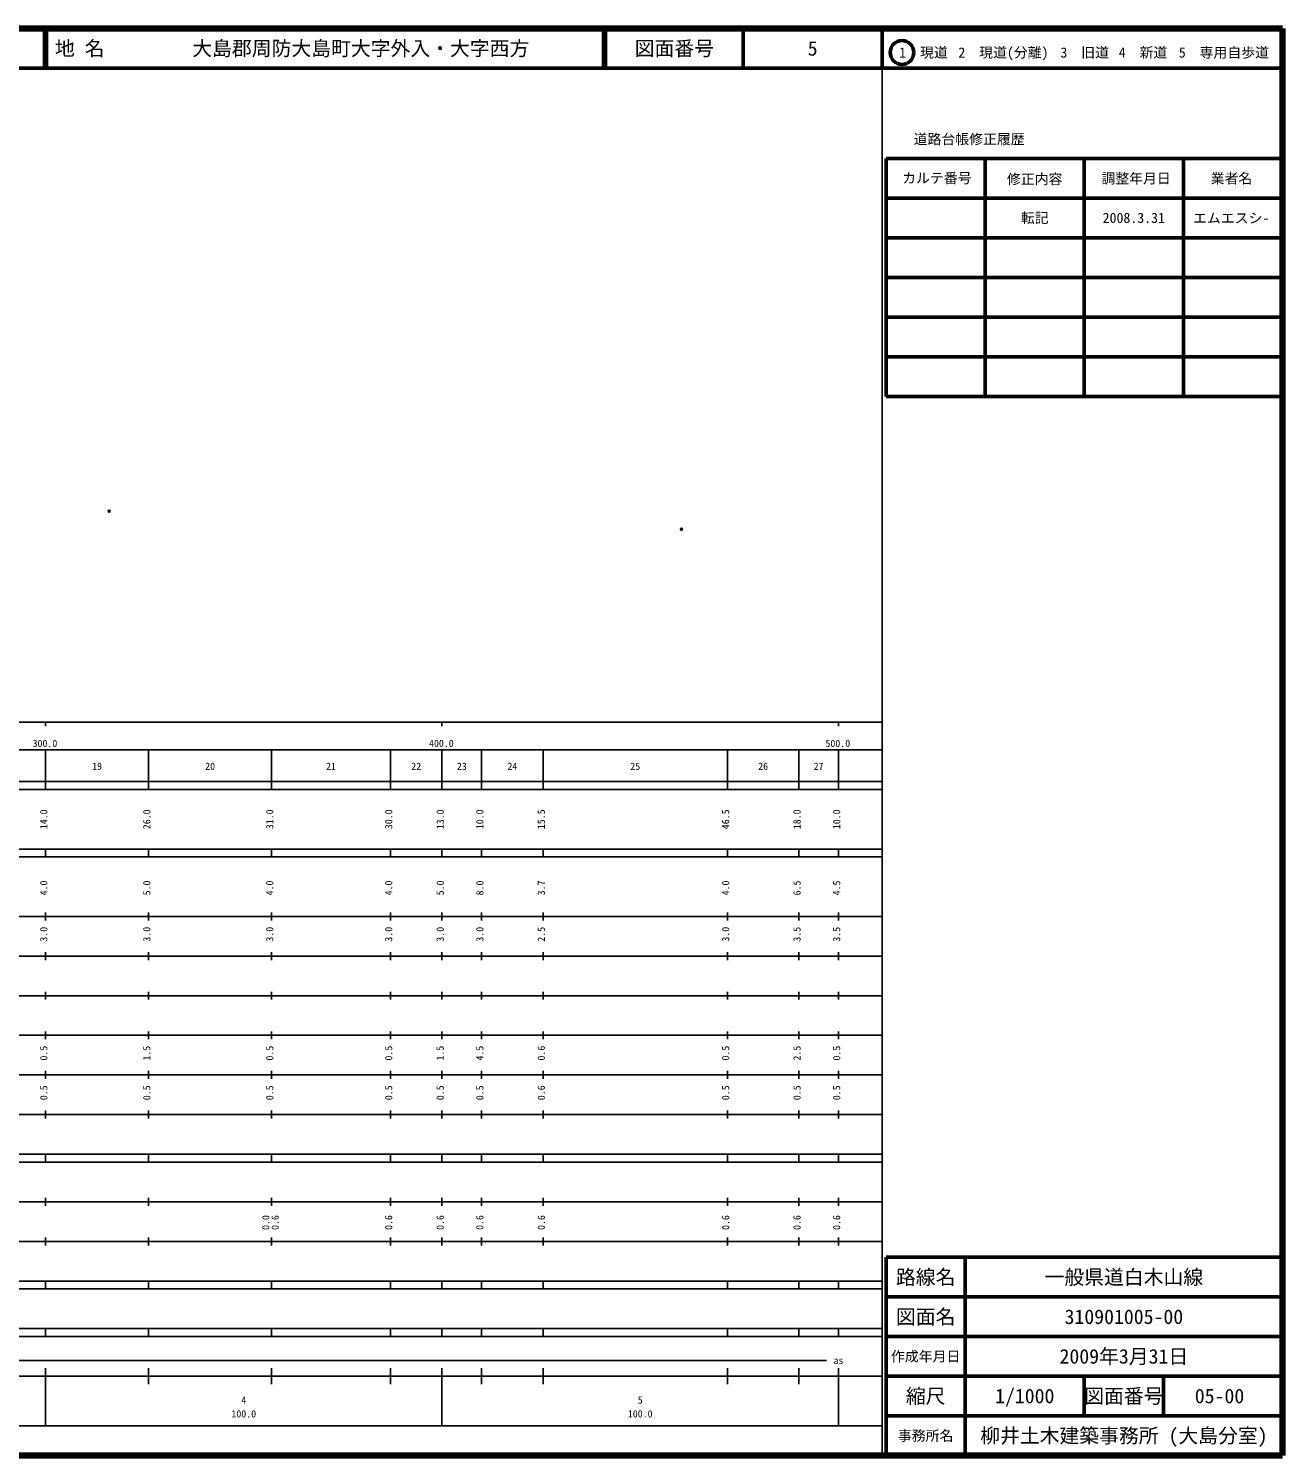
# Model space of a CAD drawing. Units: millimetres on the paper. Extents: x 40 to 680, y 20 to 380.
# Drawn here: x 363.7 to 680, y 20 to 380 of the extents above; entities that cross this region are included whole.
import ezdxf
from ezdxf.enums import TextEntityAlignment as Align

# ---------------------------------------------------------------- set-up
doc = ezdxf.new("R2010")
doc.units = ezdxf.units.MM
doc.header["$PDMODE"] = 32
doc.header["$PDSIZE"] = 0.5
doc.layers.add('M-OTRS', color=6, linetype='Continuous')
doc.layers.add('M-TTL-TXT', color=7, linetype='Continuous')
for name, color, linetype, lineweight in [('M-TTL', 2, 'Continuous', 140), ('M-TTL-BAND', 7, 'Continuous', 25), ('M-TTL-FRAM', 2, 'Continuous', 50), ('M-TTL-LINE', 7, 'Continuous', 50)]:
    doc.layers.add(name, color=color, linetype=linetype, lineweight=lineweight)
doc.styles.add('ＭＳ ゴシック', font='')
doc.styles.get('ＭＳ ゴシック').set_extended_font_data('MS Gothic')

msp = doc.modelspace()

# ---------------------------------------------------------------- linework, layer by layer
at = {"layer": 'M-OTRS'}
for p in [(384.04, 258.262), (528.39, 253.661)]:
    msp.add_point(p, dxfattribs=at)
at = {"layer": 'M-TTL'}
for p, q in [((680, 380), (40, 380)), ((680, 20), (680, 380)), ((40, 20), (680, 20))]:
    msp.add_line(p, q, dxfattribs=at)
at = {"layer": 'M-TTL-BAND'}
for p, q in [((579, 20), (579, 370)), ((40, 205), (579, 205)), ((368, 205), (368, 204)), ((468, 205), (468, 204)), ((568, 205), (568, 204)), ((68, 198), (579, 198)), ((368, 188), (368, 198)), ((394, 188), (394, 198)), ((425, 188), (425, 198)), ((455, 188), (455, 198)), ((468, 188), (468, 198)), ((478, 188), (478, 198)), ((493.5, 188), (493.5, 198)), ((540, 188), (540, 198)), ((558, 188), (558, 198)), ((568, 188), (568, 198)), ((40, 190), (579, 190)), ((40, 188), (579, 188)), ((40, 173), (579, 173)), ((368, 171), (368, 173)), ((394, 171), (394, 173)), ((425, 171), (425, 173)), ((455, 171), (455, 173)), ((468, 171), (468, 173)), ((478, 171), (478, 173)), ((493.5, 171), (493.5, 173)), ((540, 171), (540, 173)), ((558, 171), (558, 173)), ((568, 171), (568, 173)), ((40, 171), (579, 171)), ((40, 156), (579, 156)), ((368, 155), (368, 157)), ((394, 155), (394, 157)), ((425, 155), (425, 157)), ((455, 155), (455, 157)), ((468, 155), (468, 157)), ((478, 155), (478, 157)), ((493.5, 155), (493.5, 157)), ((540, 155), (540, 157)), ((558, 155), (558, 157)), ((568, 155), (568, 157)), ((46, 146), (579, 146)), ((368, 145), (368, 147)), ((394, 145), (394, 147)), ((425, 145), (425, 147)), ((455, 145), (455, 147)), ((468, 145), (468, 147)), ((478, 145), (478, 147)), ((493.5, 145), (493.5, 147)), ((540, 145), (540, 147)), ((558, 145), (558, 147)), ((568, 145), (568, 147)), ((368, 135), (368, 137)), ((394, 135), (394, 137)), ((425, 135), (425, 137)), ((455, 135), (455, 137)), ((468, 135), (468, 137)), ((478, 135), (478, 137)), ((493.5, 135), (493.5, 137)), ((540, 135), (540, 137)), ((558, 135), (558, 137)), ((568, 135), (568, 137)), ((52, 136), (579, 136)), ((46, 126), (579, 126)), ((368, 125), (368, 127)), ((394, 125), (394, 127)), ((425, 125), (425, 127)), ((455, 125), (455, 127)), ((468, 125), (468, 127)), ((478, 125), (478, 127)), ((493.5, 125), (493.5, 127)), ((540, 125), (540, 127)), ((558, 125), (558, 127)), ((568, 125), (568, 127)), ((52, 116), (579, 116)), ((368, 115), (368, 117)), ((394, 115), (394, 117)), ((425, 115), (425, 117)), ((455, 115), (455, 117)), ((468, 115), (468, 117)), ((478, 115), (478, 117)), ((493.5, 115), (493.5, 117)), ((540, 115), (540, 117)), ((558, 115), (558, 117)), ((568, 115), (568, 117)), ((46, 106), (579, 106)), ((368, 105), (368, 107)), ((394, 105), (394, 107)), ((425, 105), (425, 107)), ((455, 105), (455, 107)), ((468, 105), (468, 107)), ((478, 105), (478, 107)), ((493.5, 105), (493.5, 107)), ((540, 105), (540, 107)), ((558, 105), (558, 107)), ((568, 105), (568, 107)), ((40, 96), (579, 96)), ((40, 94), (579, 94)), ((368, 94), (368, 96)), ((394, 94), (394, 96)), ((425, 94), (425, 96)), ((455, 94), (455, 96)), ((468, 94), (468, 96)), ((478, 94), (478, 96)), ((493.5, 94), (493.5, 96)), ((540, 94), (540, 96)), ((558, 94), (558, 96)), ((568, 94), (568, 96)), ((49, 84), (579, 84)), ((368, 83), (368, 85)), ((394, 83), (394, 85)), ((425, 83), (425, 85)), ((455, 83), (455, 85)), ((468, 83), (468, 85)), ((478, 83), (478, 85)), ((493.5, 83), (493.5, 85)), ((540, 83), (540, 85)), ((558, 83), (558, 85)), ((568, 83), (568, 85)), ((40, 74), (579, 74)), ((368, 73), (368, 75)), ((394, 73), (394, 75)), ((425, 73), (425, 75)), ((455, 73), (455, 75)), ((468, 73), (468, 75)), ((478, 73), (478, 75)), ((493.5, 73), (493.5, 75)), ((540, 73), (540, 75)), ((558, 73), (558, 75)), ((568, 73), (568, 75)), ((40, 64), (579, 64)), ((40, 62), (579, 62)), ((368, 62), (368, 64)), ((394, 62), (394, 64)), ((425, 62), (425, 64)), ((455, 62), (455, 64)), ((468, 62), (468, 64)), ((478, 62), (478, 64)), ((493.5, 62), (493.5, 64)), ((540, 62), (540, 64)), ((558, 62), (558, 64)), ((568, 62), (568, 64)), ((40, 52), (579, 52)), ((368, 50), (368, 52)), ((394, 50), (394, 52)), ((425, 50), (425, 52)), ((455, 50), (455, 52)), ((468, 50), (468, 52)), ((478, 50), (478, 52)), ((493.5, 50), (493.5, 52)), ((540, 50), (540, 52)), ((558, 50), (558, 52)), ((568, 50), (568, 52)), ((40, 50), (579, 50)), ((71, 44), (565, 44)), ((40, 40), (579, 40)), ((368, 27.5), (368, 42)), ((394, 38), (394, 42)), ((425, 38), (425, 42)), ((455, 38), (455, 42)), ((468, 27.5), (468, 42)), ((478, 38), (478, 42)), ((493.5, 38), (493.5, 42)), ((540, 38), (540, 42)), ((558, 38), (558, 42)), ((568, 27.5), (568, 42)), ((68, 27.5), (579, 27.5))]:
    msp.add_line(p, q, dxfattribs=at)
at = {"layer": 'M-TTL-FRAM'}
for p, q in [((580, 347.197), (580, 287.197)), ((580, 347.197), (680, 347.197)), ((580, 287.197), (680, 287.197)), ((680, 70), (580, 70)), ((580, 70), (580, 20))]:
    msp.add_line(p, q, dxfattribs=at)
at = {"layer": 'M-TTL-LINE'}
for p, q in [((367.75, 380), (367.75, 370)), ((368.25, 380), (368.25, 370)), ((508.747, 380), (508.747, 370)), ((509.247, 380), (509.247, 370)), ((543.997, 380), (543.997, 370)), ((579, 380), (579, 370)), ((40, 370), (680, 370)), ((605, 347.197), (605, 287.197)), ((630, 347.197), (630, 287.197)), ((655, 347.197), (655, 287.197)), ((580, 337.197), (680, 337.197)), ((580, 327.197), (680, 327.197)), ((580, 317.197), (680, 317.197)), ((580, 307.197), (680, 307.197)), ((580, 297.197), (680, 297.197)), ((600, 70), (600, 20)), ((680, 60), (580, 60)), ((680, 50), (580, 50)), ((680, 40), (580, 40)), ((630, 40), (630, 30)), ((650, 40), (650, 30)), ((680, 30), (580, 30))]:
    msp.add_line(p, q, dxfattribs=at)
msp.add_circle((584.031, 373.958), 3, dxfattribs=at)

# ---------------------------------------------------------------- texts
at = {"layer": 'M-TTL-BAND', "style": 'ＭＳ ゴシック'}
for s, p in [('300.0', (367.844, 198.195)), ('400.0', (467.844, 198.195)), ('500.0', (567.844, 198.195)), ('19', (381, 192.405)), ('20', (409.5, 192.405)), ('21', (440, 192.405)), ('22', (461.5, 192.405)), ('23', (473, 192.405)), ('24', (485.75, 192.405)), ('25', (516.75, 192.405)), ('26', (549, 192.405)), ('27', (563, 192.405)), ('as', (568, 42.5)), ('4', (418, 32.523)), ('5', (518, 32.523)), ('100.0', (418, 29.033)), ('100.0', (518, 29.033))]:
    msp.add_text(s, height=1.833, dxfattribs=at).set_placement(p, align=Align.BOTTOM_CENTER)
for s, p in [('14.0', (369, 180.5)), ('26.0', (395, 180.5)), ('31.0', (426, 180.5)), ('30.0', (456, 180.5)), ('13.0', (469, 180.5)), ('10.0', (479, 180.5)), ('15.5', (494.5, 180.5)), ('46.5', (541, 180.5)), ('18.0', (559, 180.5)), ('10.0', (569, 180.5)), ('4.0', (369, 163.174)), ('5.0', (395, 163.174)), ('4.0', (426, 163.174)), ('4.0', (456, 163.174)), ('5.0', (469, 163.174)), ('8.0', (479, 163.174)), ('3.7', (494.5, 163.174)), ('4.0', (541, 163.174)), ('6.5', (559, 163.174)), ('4.5', (569, 163.174)), ('3.0', (369, 151.5)), ('3.0', (395, 151.5)), ('3.0', (426, 151.5)), ('3.0', (456, 151.5)), ('3.0', (469, 151.5)), ('3.0', (479, 151.5)), ('2.5', (494.5, 151.5)), ('3.0', (541, 151.5)), ('3.5', (559, 151.5)), ('3.5', (569, 151.5)), ('0.5', (369, 121.5)), ('1.5', (395, 121.5)), ('0.5', (426, 121.5)), ('0.5', (456, 121.5)), ('1.5', (469, 121.5)), ('4.5', (479, 121.5)), ('0.6', (494.5, 121.5)), ('0.5', (541, 121.5)), ('2.5', (559, 121.5)), ('0.5', (569, 121.5)), ('0.5', (369, 111.5)), ('0.5', (395, 111.5)), ('0.5', (426, 111.5)), ('0.5', (456, 111.5)), ('0.5', (469, 111.5)), ('0.5', (479, 111.5)), ('0.6', (494.5, 111.5)), ('0.5', (541, 111.5)), ('0.5', (559, 111.5)), ('0.5', (569, 111.5)), ('0.0', (425, 78.764)), ('0.6', (427.37, 78.764)), ('0.6', (456, 78.764)), ('0.6', (469, 78.764)), ('0.6', (479, 78.764)), ('0.6', (494.5, 78.764)), ('0.6', (541, 78.764)), ('0.6', (559, 78.764)), ('0.6', (569, 78.764))]:
    msp.add_text(s, height=1.833, rotation=90, dxfattribs=at).set_placement(p, align=Align.BOTTOM_CENTER)
at = {"layer": 'M-TTL-TXT', "style": 'ＭＳ ゴシック'}
for s, p in [('地 名', (370.38, 375)), ('大島郡周防大島町大字外入・大字西方', (405.024, 375))]:
    msp.add_text(s, height=3.666, dxfattribs=at).set_placement(p, align=Align.MIDDLE_LEFT)
for s, height, p in [('図面番号', 3.666, (526.622, 375)), ('5', 3.666, (561.497, 375)), ('1\u3000現道', 2.566, (589.448, 373.958)), ('2\u3000現道(分離)', 2.566, (609.619, 373.958)), ('3\u3000旧道', 2.566, (630.121, 373.958)), ('4\u3000新道', 2.566, (644.824, 373.958)), ('5\u3000専用自歩道', 2.566, (665.228, 373.958)), ('道路台帳修正履歴', 2.566, (600.968, 352.113)), ('カルテ番号', 2.566, (592.839, 342.277)), ('修正内容', 2.566, (617.509, 342.023)), ('調整年月日', 2.566, (643.089, 342.197)), ('業者名', 2.566, (667.134, 342.197)), ('転記', 2.566, (617.5, 332.245)), ('2008.3.31', 2.566, (642.5, 332.245)), ('エムエスシ-', 2.566, (667.077, 332.189)), ('路線名', 3.666, (590, 65)), ('路線名', 3.666, (590, 65)), ('一般県道白木山線', 3.666, (640, 65)), ('図面名', 3.666, (590, 55)), ('図面名', 3.666, (590, 55)), ('310901005-00', 3.666, (640, 55)), ('2009年3月31日', 3.666, (640, 45)), ('作成年月日', 2.566, (590, 45)), ('作成年月日', 2.566, (590, 45)), ('縮尺', 3.666, (590, 35)), ('縮尺', 3.666, (590, 35)), ('1/1000', 3.666, (615, 35)), ('図面番号', 3.666, (640, 35)), ('図面番号', 3.666, (640, 35)), ('05-00', 3.666, (664.125, 35)), ('事務所名', 2.566, (590, 25)), ('事務所名', 2.566, (590, 25)), ('柳井土木建築事務所 (大島分室)', 3.666, (640, 25))]:
    msp.add_text(s, height=height, dxfattribs=at).set_placement(p, align=Align.MIDDLE_CENTER)

doc.saveas('drawing.dxf')
